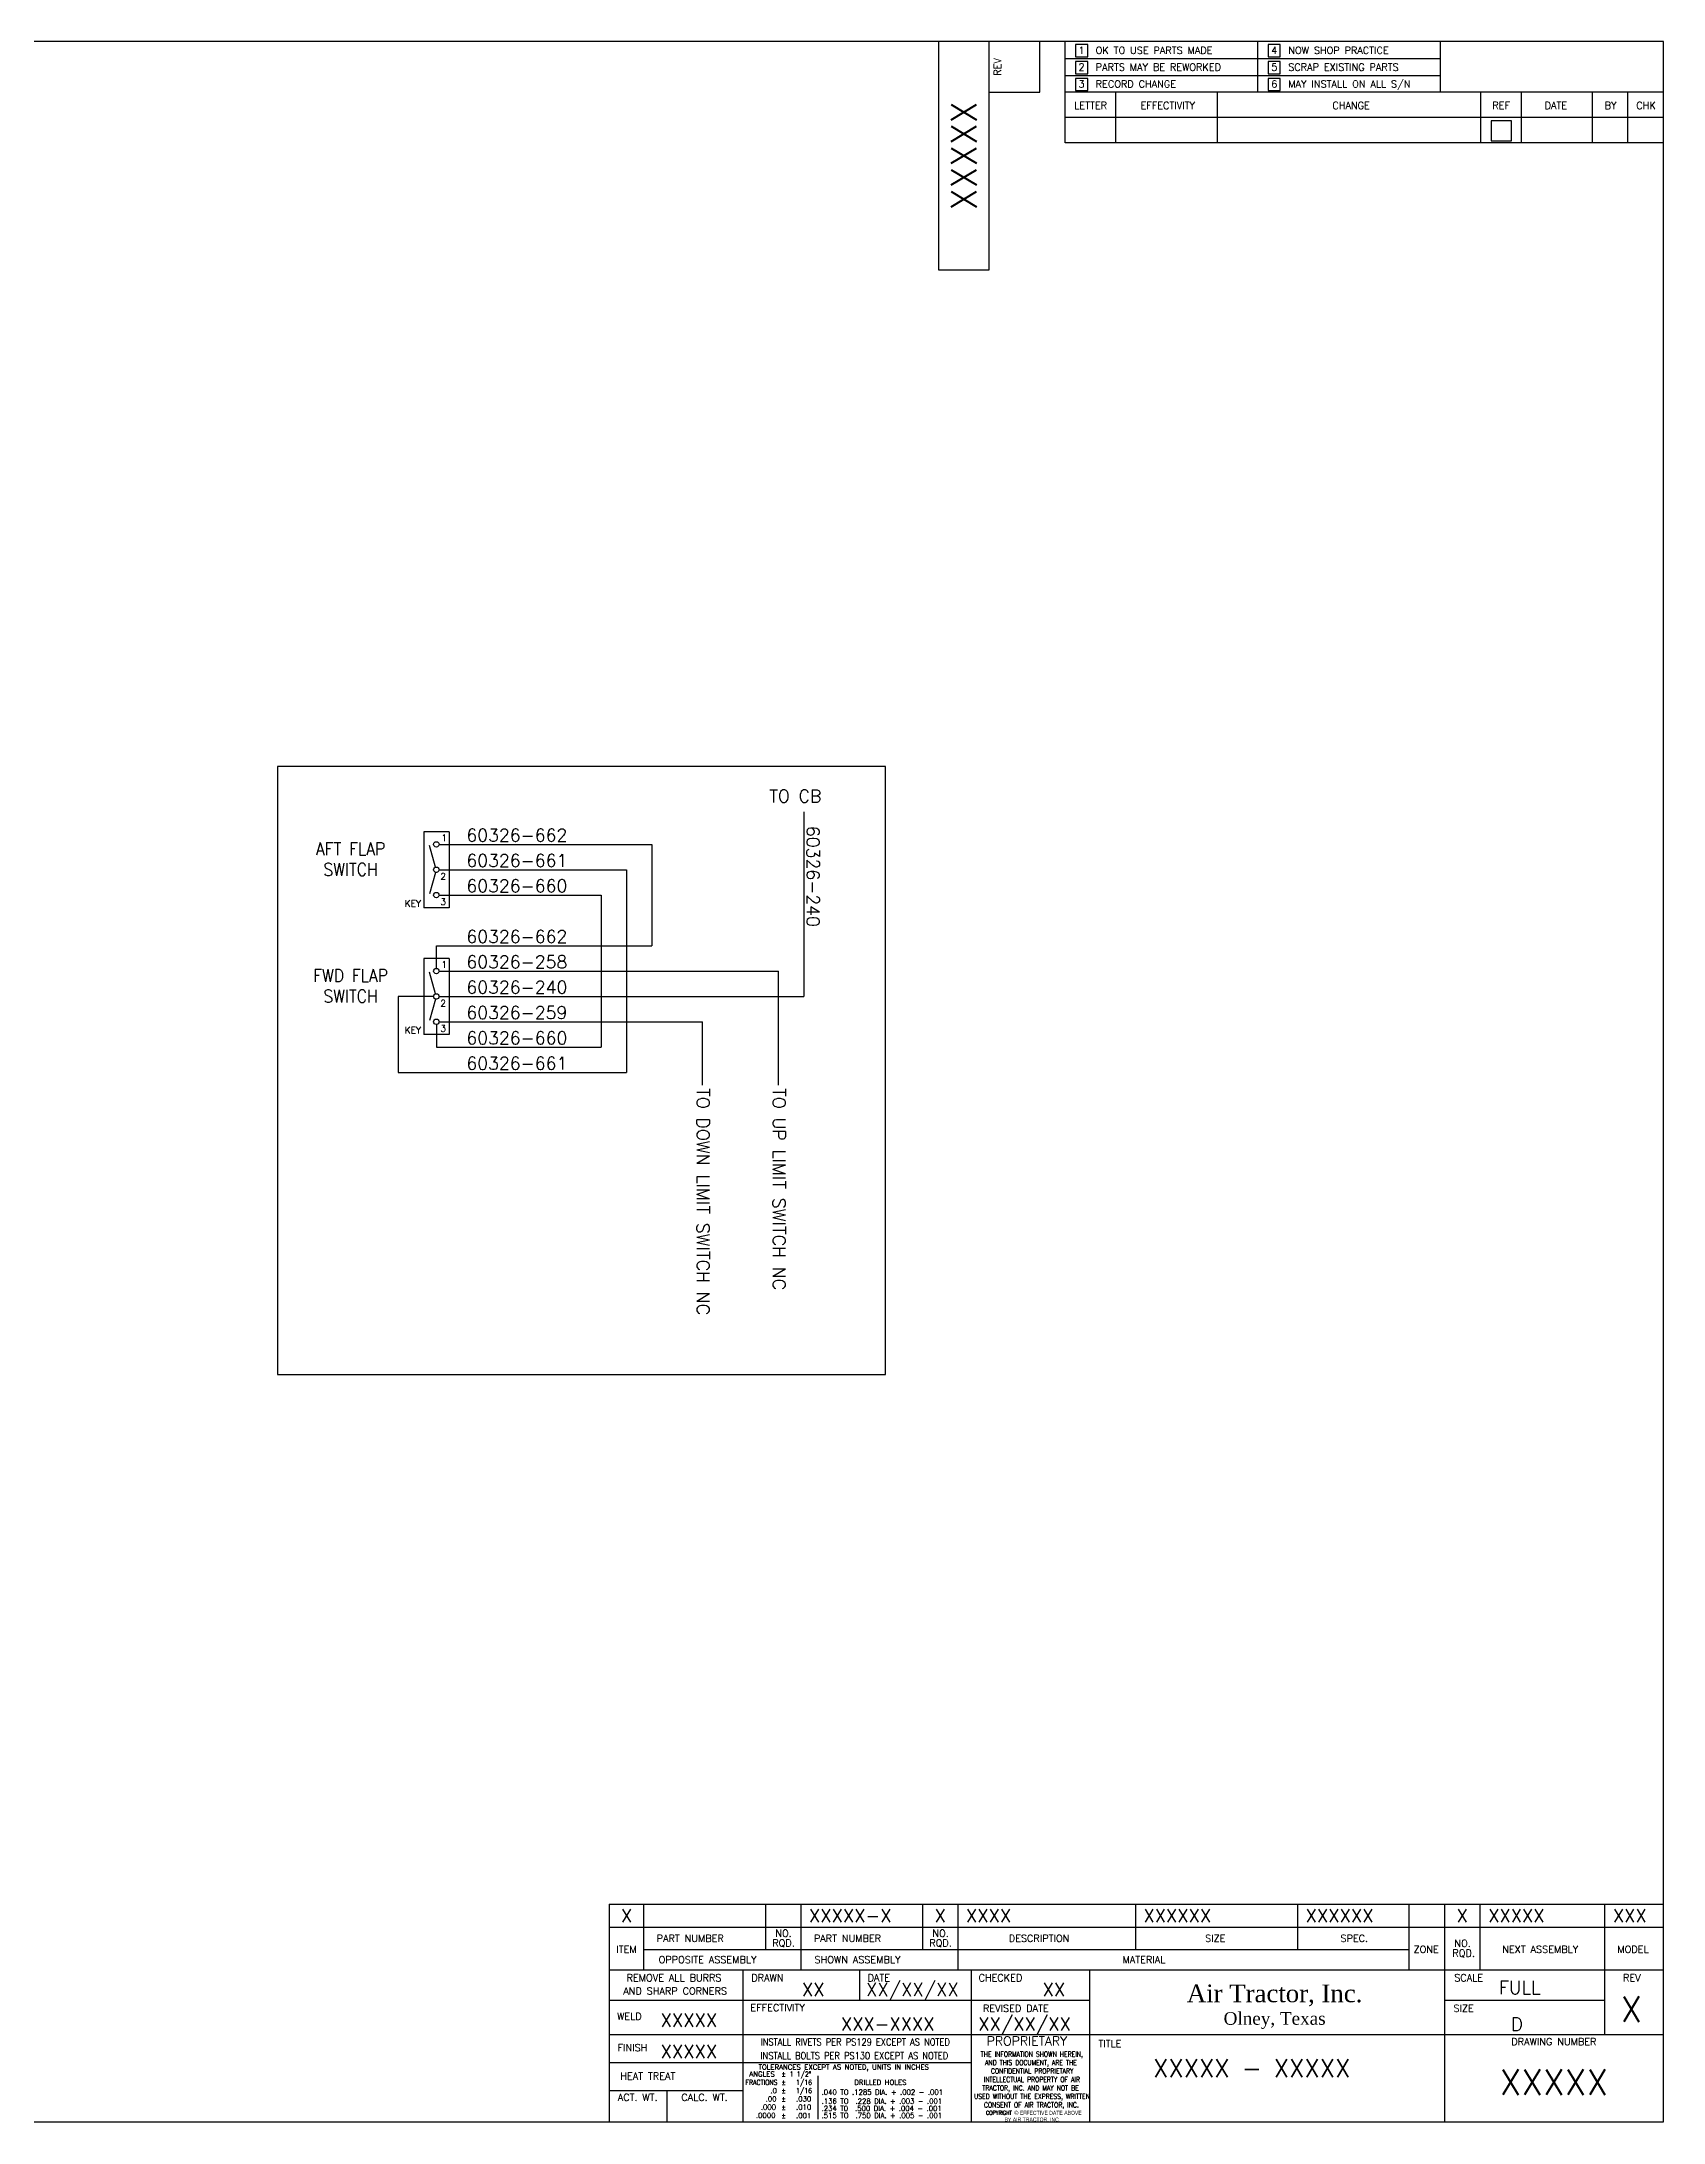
# Model space of a CAD drawing. Extents: x 0 to 54.1, y 0 to 20.5.
# Drawn here: x 16 to 32, y -0.01 to 20.52 of the extents above; entities that cross this region are included whole.
import ezdxf
from ezdxf.enums import TextEntityAlignment as Align

# ---------------------------------------------------------------- set-up
doc = ezdxf.new("R2010")
doc.units = 0
doc.header["$LTSCALE"] = 0.3
doc.header["$MEASUREMENT"] = 0
for name, color, linetype in [('1', 1, 'CONTINUOUS'), ('NOTES', 2, 'CONTINUOUS'), ('TB', 1, 'CONTINUOUS'), ('TB Border', 9, 'CONTINUOUS')]:
    doc.layers.add(name, color=color, linetype=linetype)
doc.styles.add('050', font='romans', dxfattribs={"height": 0.05})
doc.styles.add('070', font='ROMANS', dxfattribs={"height": 0.07})
doc.styles.add('130', font='ROMANS', dxfattribs={"height": 0.125})
doc.styles.add('250', font='ROMANS', dxfattribs={"height": 0.25})
doc.styles.add('AT', font='georgia.ttf', dxfattribs={"height": 0.175})
doc.styles.add('ROMANS', font='ROMANS.shx')

# ---------------------------------------------------------------- blocks, each defined once
blk = doc.blocks.new('tbn')
at = {"layer": 'TB', "color": 6}
for p, q in [((-1.17, 0.86), (-1.17, 0)), ((-3.42, 0.585), (-1.17, 0.585)), ((-2.682, 0.452), (-2.682, 0.026))]:
    blk.add_line(p, q, dxfattribs=at)
at = {"layer": 'NOTES', "insert": (-1.142, 0.418), "char_height": 0.078125, "attachment_point": 4, "style": 'ROMANS'}
blk.add_mtext_dynamic_manual_height_columns('\\pi0.12597;{\\H1.152x;PROPRIETARY\\H0.86806x;\\W0.75;\\P\\pi0.06829;\\H0.64x;\\C41;THE INFORMATION SHOWN HEREIN, \\P\\pi0.11025;AND THIS DOCUMENT, ARE THE \\P\\pi0.16829;CONFIDENTIAL PROPRIETARY \\P\\pi0.09775;INTELLECTUAL PROPERTY OF AIR \\P\\pi0.08436;TRACTOR, INC. AND MAY NOT BE \\P\\pi0.00222;USED WITHOUT THE EXPRESS, WRITTEN \\P\\pi0.09954;CONSENT OF AIR TRACTOR, INC.\\P\\pi0.11963;\\H0.8x;COPYRIGHT \\fArial|b0|i0|c0|p34;\\W1;©\\fMS Shell Dlg|b0|i0|c0|p0;\\W0.75; EFFECTIVE DATE ABOVE\\P\\pi0.30311;BY AIR TRACTOR, INC.}', width=1.11337, gutter_width=0.781, heights=[0], dxfattribs=at)
at = {"layer": 'TB', "color": 6, "style": '070'}
blk.add_text('EFFECTIVITY', height=0.07, dxfattribs=at).set_placement((-3.078, 1.126), align=Align.MIDDLE)
at = {"layer": 'TB', "color": 6, "style": '070', "width": 0.85}
for s, p in [('INSTALL BOLTS PER PS130 EXCEPT AS NOTED', (-2.321, 0.652)), ('INSTALL RIVETS PER PS129 EXCEPT AS NOTED', (-2.312, 0.786))]:
    blk.add_text(s, height=0.07, dxfattribs=at).set_placement(p, align=Align.MIDDLE)
at = {"layer": 'TB', "color": 6, "style": '050'}
for s, width, p in [('FRACTIONS', 0.8, (-3.395, 0.363)), ('1 1/2%%D', 0.9, (-2.959, 0.445)), ('1/16', 0.9, (-2.896, 0.363)), ('1/16', 0.9, (-2.896, 0.282))]:
    blk.add_text(s, height=0.05, dxfattribs=dict(at, width=width)).set_placement(p)
for s, p in [('ANGLES', (-3.357, 0.445)), ('%%P', (-3.043, 0.445)), ('.00', (-3.196, 0.2)), ('.0', (-3.149, 0.282)), ('%%P', (-3.043, 0.363)), ('%%P', (-3.043, 0.282)), ('%%P', (-3.043, 0.2)), ('.030', (-2.896, 0.2)), ('.040 TO .1285 DIA. + .002 - .001', (-2.644, 0.267)), ('.136 TO  .228 DIA. + .003 - .001', (-2.644, 0.178)), ('.0000', (-3.292, 0.038)), ('.000', (-3.244, 0.119)), ('%%P', (-3.043, 0.119)), ('%%P', (-3.043, 0.036)), ('.010', (-2.896, 0.119)), ('.001', (-2.896, 0.036)), ('.234 T0  .500 DIA. + .004 - .001', (-2.644, 0.107)), ('.515 TO  .750 DIA. + .005 - .001', (-2.644, 0.037))]:
    blk.add_text(s, height=0.05, dxfattribs=at).set_placement(p)
for s, p in [('TOLERANCES EXCEPT AS NOTED, UNITS IN INCHES', (-2.426, 0.514)), ('DRILLED HOLES', (-2.064, 0.364))]:
    blk.add_text(s, height=0.05, dxfattribs=at).set_placement(p, align=Align.CENTER)
blk = doc.blocks.new('ATB')
at = {"layer": 'TB', "color": 2, "width": 3.35, "attachment_point": 2, "style": 'AT'}
for s, insert, char_height in [('Air Tractor, Inc.', (-1.675, 0.494), 0.175), ('Olney, Texas', (-1.675, 0.222), 0.125)]:
    blk.add_mtext(s, dxfattribs=dict(at, insert=insert, char_height=char_height))
blk = doc.blocks.new('tb info')
at = {"layer": 'NOTES', "style": 'ROMANS'}
for tag, p in [('DRAWNBY', (-2.84, -0.26)), ('DRAWNDATE', (-2.225, -0.26)), ('CHECKBY', (-0.926, -0.26)), ('REVDATE', (-1.104, -0.6))]:
    blk.add_attdef(tag, p, '', height=0.13, dxfattribs=at)
at = {"layer": 'NOTES', "color": 11}
for tag, p, height, style in [('REVLETTER', (5.087, -0.515), 0.25, '250'), ('TITLE_001', (0.372, -1.06), 0.176, 'ROMANS')]:
    blk.add_attdef(tag, p, '', height=height, dxfattribs=dict(at, style=style))

msp = doc.modelspace()

# ---------------------------------------------------------------- linework, layer by layer
at = {"layer": '1', "color": 4}
for p, q in [((23.519, 12.922), (23.519, 11.101)), ((19.921, 12.601), (22.019, 12.601)), ((22.019, 12.601), (22.019, 11.601)), ((19.921, 12.351), (21.769, 12.351)), ((21.769, 12.351), (21.769, 10.351)), ((19.921, 12.101), (21.519, 12.101)), ((21.519, 12.101), (21.519, 10.601)), ((19.894, 11.377), (19.894, 11.601)), ((19.894, 11.601), (22.019, 11.601)), ((19.921, 11.351), (23.269, 11.351)), ((23.269, 10.226), (23.269, 11.351)), ((19.519, 11.101), (19.519, 10.351)), ((19.868, 11.101), (19.519, 11.101)), ((19.921, 11.101), (23.519, 11.101)), ((19.894, 10.824), (19.894, 10.601)), ((19.921, 10.851), (22.519, 10.851)), ((22.519, 10.226), (22.519, 10.851)), ((19.894, 10.601), (21.519, 10.601)), ((19.519, 10.351), (21.769, 10.351))]:
    msp.add_line(p, q, dxfattribs=at)
at = {"layer": '1', "color": 6}
for p, q in [((19.769, 12.726), (19.769, 11.976)), ((20.019, 12.726), (19.769, 12.726)), ((19.887, 12.376), (19.825, 12.589)), ((20.019, 12.726), (20.019, 11.976)), ((19.887, 12.325), (19.825, 12.112)), ((20.019, 11.976), (19.769, 11.976)), ((19.769, 11.476), (19.769, 10.726)), ((20.019, 11.476), (19.769, 11.476)), ((19.887, 11.126), (19.825, 11.339)), ((20.019, 11.476), (20.019, 10.726)), ((19.887, 11.075), (19.825, 10.862)), ((20.019, 10.726), (19.769, 10.726))]:
    msp.add_line(p, q, dxfattribs=at)
for centre in [(19.894, 12.601), (19.894, 12.351), (19.894, 12.101), (19.894, 11.351), (19.894, 11.101), (19.894, 10.851)]:
    msp.add_circle(centre, 0.0266, dxfattribs=at)
at = {"layer": 'NOTES'}
for p, q in [((18.326, 13.37), (18.326, 7.37)), ((24.326, 13.37), (18.326, 13.37)), ((24.326, 7.37), (24.326, 13.37)), ((18.326, 7.37), (24.326, 7.37))]:
    msp.add_line(p, q, dxfattribs=at)
at = {"layer": 'TB', "color": 9}
for p, q in [((24.849, 20.52), (24.849, 18.27)), ((25.349, 18.27), (25.349, 20.52)), ((25.849, 20.02), (25.849, 20.52)), ((26.099, 19.52), (26.099, 20.52)), ((29.799, 20.02), (29.799, 20.52)), ((25.349, 20.02), (25.849, 20.02)), ((32, 20.02), (26.099, 20.02)), ((24.849, 18.27), (25.349, 18.27)), ((21.599, 2.145), (21.599, 0)), ((29.839, 2.145), (29.839, 0)), ((21.599, 1.5), (32, 1.5)), ((22.919, 1.5), (22.919, 0)), ((26.339, 1.5), (26.339, 0)), ((21.599, 0.86), (32, 0.86))]:
    msp.add_line(p, q, dxfattribs=at)
at = {"layer": 'TB', "color": 6}
for p, q in [((26.099, 20.353), (29.799, 20.353)), ((28, 20.02), (28, 20.52)), ((26.099, 20.187), (29.799, 20.187)), ((26.599, 19.52), (26.599, 20.02)), ((27.599, 19.52), (27.599, 20.02)), ((30.2, 19.52), (30.2, 20.02)), ((30.599, 19.52), (30.599, 20.02)), ((31.299, 19.52), (31.299, 20.02)), ((31.649, 19.52), (31.649, 20.02)), ((32, 19.77), (26.099, 19.77)), ((32, 19.52), (26.099, 19.52)), ((21.599, 2.145), (32, 2.145)), ((21.939, 2.145), (21.939, 1.5)), ((23.14, 2.145), (23.14, 1.7)), ((23.489, 2.145), (23.489, 1.5)), ((24.689, 2.145), (24.689, 1.7)), ((25.04, 2.145), (25.04, 1.5)), ((26.79, 2.145), (26.79, 1.7)), ((28.39, 2.145), (28.39, 1.7)), ((29.489, 2.145), (29.489, 1.5)), ((30.189, 2.145), (30.189, 1.5)), ((31.419, 2.145), (31.419, 0.86)), ((21.599, 1.92), (32, 1.92)), ((21.939, 1.7), (29.489, 1.7)), ((24.069, 1.5), (24.069, 1.2)), ((25.169, 1.5), (25.169, 1.2)), ((21.599, 1.2), (26.339, 1.2)), ((25.169, 1.2), (25.169, 0.86)), ((29.839, 1.2), (31.419, 1.2)), ((21.599, 0.585), (22.919, 0.585)), ((21.599, 0.31), (22.919, 0.31)), ((22.169, 0.31), (22.169, 0))]:
    msp.add_line(p, q, dxfattribs=at)
for points in [[(26.32, 20.49), (26.2, 20.49), (26.2, 20.37), (26.32, 20.37)], [(26.32, 20.323), (26.2, 20.323), (26.2, 20.203), (26.32, 20.203)], [(28.22, 20.49), (28.099, 20.49), (28.099, 20.37), (28.22, 20.37)], [(28.22, 20.323), (28.099, 20.323), (28.099, 20.203), (28.22, 20.203)], [(26.32, 20.157), (26.2, 20.157), (26.2, 20.037), (26.32, 20.037)], [(28.22, 20.157), (28.099, 20.157), (28.099, 20.037), (28.22, 20.037)], [(30.5, 19.74), (30.299, 19.74), (30.299, 19.54), (30.5, 19.54)]]:
    msp.add_lwpolyline(points, close=True, dxfattribs=at)
at = {"layer": 'TB Border', "color": 9}
msp.add_lwpolyline([(32, 0), (32, 20.52), (0, 20.52), (0, 0)], close=True, dxfattribs=at)

# ---------------------------------------------------------------- block references
at = {"layer": 'NOTES'}
ref = msp.add_blockref('tb info', (26.339, 1.5), dxfattribs=at)
ref.add_attrib('DRAWNBY', 'XX', (23.5, 1.24), dxfattribs={"height": 0.13, "style": 'ROMANS'})
ref.add_attrib('DRAWNDATE', 'XX/XX/XX', (24.133, 1.24), dxfattribs={"height": 0.13, "style": 'ROMANS'})
ref.add_attrib('CHECKBY', 'XX', (25.875, 1.24), dxfattribs={"height": 0.13, "style": 'ROMANS'})
ref.add_attrib('REVDATE', 'XX/XX/XX', (25.239, 0.9), dxfattribs={"height": 0.13, "style": 'ROMANS'})
ref.add_attrib('TITLE_001', 'XXXXX - XXXXX', (26.966, 0.44), dxfattribs={"color": 11, "height": 0.176, "style": 'ROMANS'})
ref.add_attrib('REVLETTER', 'X', (31.576, 0.985), dxfattribs={"color": 11, "height": 0.25, "style": '250'})
msp.add_blockref('tbn', (26.339, 0), dxfattribs=at)
at = {"layer": 'TB'}
msp.add_blockref('ATB', (29.839, 0.86), dxfattribs=at)

# ---------------------------------------------------------------- texts
at = {"layer": 'NOTES', "color": 11, "style": '250'}
msp.add_text('XXXXX', height=0.25, rotation=90, dxfattribs=at).set_placement((25.099, 19.395), align=Align.MIDDLE)
at = {"layer": 'NOTES', "color": 6, "style": '130'}
for s, rotation, p in [('TO CB', 360, (23.178, 13.015)), ('60326-662', 360, (20.19, 12.629)), ('60326-240', 270, (23.548, 12.783)), ('60326-661', 360, (20.19, 12.379)), ('60326-660', 360, (20.19, 12.129)), ('60326-662', 360, (20.19, 11.629)), ('60326-258', 360, (20.19, 11.379)), ('60326-240', 360, (20.19, 11.129)), ('60326-259', 360, (20.19, 10.879)), ('60326-660', 360, (20.19, 10.629)), ('60326-661', 360, (20.19, 10.379)), ('TO DOWN LIMIT SWITCH NC', 270, (22.463, 10.196)), ('TO UP LIMIT SWITCH NC', 270, (23.213, 10.196))]:
    msp.add_text(s, height=0.125, rotation=rotation, dxfattribs=at).set_placement(p)
at = {"layer": 'NOTES', "color": 6, "style": '130', "width": 0.9}
for s, p in [('AFT FLAP', (19.048, 12.495)), ('SWITCH', (19.048, 12.291)), ('FWD FLAP', (19.048, 11.245)), ('SWITCH', (19.048, 11.041))]:
    msp.add_text(s, height=0.125, dxfattribs=at).set_placement(p, align=Align.CENTER)
at = {"layer": 'NOTES', "color": 6, "style": '130'}
for s, p in [('1', (19.943, 12.633)), ('2', (19.934, 12.253)), ('3', (19.934, 12.003)), ('1', (19.943, 11.383)), ('2', (19.934, 11.003)), ('3', (19.934, 10.753))]:
    msp.add_text(s, height=0.065, dxfattribs=at).set_placement(p)
for p in [(19.663, 12.019), (19.663, 10.769)]:
    msp.add_text('KEY', height=0.065, dxfattribs=at).set_placement(p, align=Align.MIDDLE_CENTER)
at = {"layer": 'NOTES', "style": '130'}
for p in [(21.77, 1.968), (24.864, 1.968), (30.014, 1.968)]:
    msp.add_text('X', height=0.13, dxfattribs=at).set_placement(p, align=Align.CENTER)
for s, p in [('XXXXX-X', (23.57, 1.968)), ('XXXX', (25.119, 1.968)), ('XXXXXX', (26.869, 1.968)), ('XXXXXX', (28.47, 1.968)), ('XXXXX', (30.27, 1.968)), ('XXX', (31.5, 1.968)), ('FULL', (30.376, 1.26)), ('XXXXX', (22.106, 0.938)), ('XXX-XXXX', (23.884, 0.9)), ('D', (30.496, 0.898)), ('XXXXX', (22.106, 0.628))]:
    msp.add_text(s, height=0.13, dxfattribs=at).set_placement(p)
at = {"layer": 'NOTES', "color": 11, "style": '250'}
msp.add_text('XXXXX', height=0.25, dxfattribs=at).set_placement((30.919, 0.39), align=Align.MIDDLE)
at = {"layer": 'TB', "color": 6, "style": '070'}
msp.add_text('REV', height=0.07, rotation=90, dxfattribs=at).set_placement((25.43, 20.27), align=Align.MIDDLE)
for s, p in [('1', (26.229, 20.4)), ('OK TO USE PARTS MADE', (26.399, 20.4)), ('4', (28.13, 20.4)), ('NOW SHOP PRACTICE', (28.299, 20.4)), ('2', (26.229, 20.233)), ('3', (26.229, 20.067)), ('PARTS MAY BE REWORKED', (26.399, 20.233)), ('RECORD CHANGE', (26.399, 20.067)), ('5', (28.13, 20.233)), ('6', (28.13, 20.067)), ('SCRAP EXISTING PARTS', (28.299, 20.233)), ('MAY INSTALL ON ALL S/N', (28.299, 20.067))]:
    msp.add_text(s, height=0.07, dxfattribs=at).set_placement(p)
for s, p in [('LETTER', (26.349, 19.89)), ('EFFECTIVITY', (27.11, 19.89)), ('CHANGE', (28.919, 19.89)), ('REF', (30.399, 19.89)), ('DATE', (30.939, 19.89)), ('BY', (31.479, 19.89)), ('CHK', (31.829, 19.89)), ('NO.', (23.32, 1.86)), ('NO.', (24.869, 1.86)), ('ITEM', (21.77, 1.7)), ('PART NUMBER', (22.399, 1.81)), ('RQD.', (23.32, 1.76)), ('PART NUMBER', (23.95, 1.81)), ('RQD.', (24.869, 1.76)), ('DESCRIPTION', (25.84, 1.81)), ('SIZE', (27.579, 1.81)), ('SPEC.', (28.95, 1.81)), ('ZONE', (29.66, 1.7)), ('RQD.', (30.029, 1.66)), ('NO.', (30.019, 1.76)), ('NEXT ASSEMBLY ', (30.809, 1.7)), ('MODEL', (31.7, 1.7)), ('REMOVE ALL BURRS', (22.239, 1.42)), ('OPPOSITE ASSEMBLY', (22.57, 1.6)), ('DRAWN', (23.16, 1.42)), ('SHOWN ASSEMBLY', (24.049, 1.6)), ('DATE', (24.259, 1.42)), ('CHECKED', (25.459, 1.42)), ('MATERIAL', (26.875, 1.6)), ('SCALE', (30.079, 1.42)), ('REV', (31.689, 1.42)), ('AND SHARP CORNERS', (22.25, 1.29)), ('WELD', (21.799, 1.04)), ('REVISED DATE', (25.611, 1.12)), ('SIZE', (30.029, 1.12)), ('DRAWING NUMBER', (30.919, 0.79)), ('FINISH', (21.829, 0.73)), ('TITLE', (26.54, 0.77)), ('HEAT TREAT', (21.98, 0.45)), ('ACT. WT.', (21.88, 0.24)), ('CALC. WT.', (22.54, 0.24))]:
    msp.add_text(s, height=0.07, dxfattribs=at).set_placement(p, align=Align.MIDDLE)

doc.saveas('drawing.dxf')
